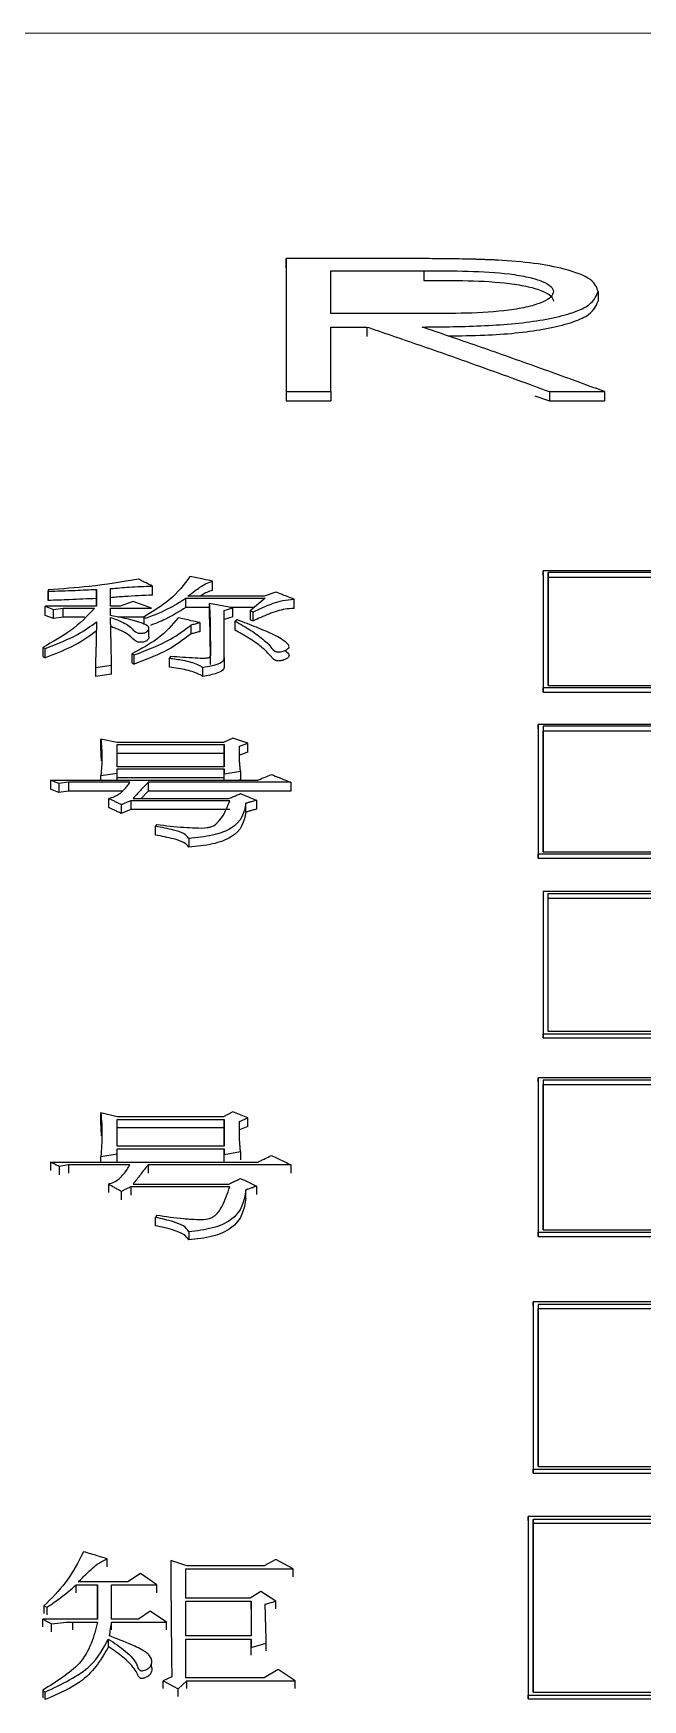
# Model space of a CAD drawing. Header units: millimetres. Extents: x 1852 to 4288, y 681 to 2404.
# Drawn here: x 2413.06 to 2419.2, y 2195.6 to 2212.39 of the extents above; entities that cross this region are included whole.
import ezdxf

# ---------------------------------------------------------------- set-up
doc = ezdxf.new("R2010")
doc.units = ezdxf.units.MM

msp = doc.modelspace()

# ---------------------------------------------------------------- linework, layer by layer
at = {"color": 7, "linetype": 'Continuous', "lineweight": 25}
for p, q in [((2442.38, 2212.392), (2405.38, 2212.394)), ((2415.61, 2210.032), (2415.61, 2210.124)), ((2416.61, 2210.124), (2415.61, 2210.124)), ((2416.058, 2209.571), (2416.058, 2209.999)), ((2416.058, 2209.999), (2416.996, 2209.999)), ((2416.996, 2209.999), (2416.996, 2209.902)), ((2418.751, 2209.791), (2418.751, 2209.695)), ((2416.974, 2209.569), (2416.058, 2209.571)), ((2416.058, 2209.434), (2416.423, 2209.434)), ((2416.058, 2208.784), (2416.058, 2209.434)), ((2416.423, 2209.434), (2416.423, 2209.34)), ((2415.61, 2208.784), (2415.61, 2208.689)), ((2415.61, 2208.784), (2416.058, 2208.784)), ((2415.61, 2208.689), (2416.058, 2208.689)), ((2416.058, 2208.784), (2416.058, 2208.689)), ((2418.113, 2208.742), (2418.26, 2208.689)), ((2418.26, 2208.783), (2418.26, 2208.689)), ((2418.26, 2208.783), (2418.815, 2208.783)), ((2418.26, 2208.689), (2418.815, 2208.689)), ((2418.815, 2208.783), (2418.815, 2208.689)), ((2418.198, 2206.929), (2418.198, 2206.976)), ((2440.181, 2206.975), (2418.198, 2206.976)), ((2440.131, 2206.958), (2418.248, 2206.959)), ((2418.248, 2206.913), (2418.248, 2206.959)), ((2413.212, 2206.786), (2413.212, 2206.771)), ((2413.212, 2206.786), (2413.212, 2206.694)), ((2413.699, 2206.79), (2413.699, 2206.62)), ((2413.699, 2206.698), (2413.699, 2206.79)), ((2413.84, 2206.62), (2413.84, 2206.798)), ((2414.262, 2206.732), (2414.262, 2206.824)), ((2418.248, 2206.913), (2423.986, 2206.912)), ((2413.18, 2206.62), (2413.266, 2206.589)), ((2413.699, 2206.62), (2413.18, 2206.62)), ((2413.18, 2206.528), (2413.18, 2206.62)), ((2413.212, 2206.679), (2413.212, 2206.771)), ((2413.212, 2206.694), (2413.212, 2206.679)), ((2413.699, 2206.62), (2413.699, 2206.698)), ((2413.937, 2206.62), (2413.84, 2206.62)), ((2414.067, 2206.667), (2413.937, 2206.62)), ((2414.251, 2206.601), (2414.067, 2206.667)), ((2414.597, 2206.609), (2414.597, 2206.701)), ((2414.597, 2206.701), (2415.397, 2206.701)), ((2414.835, 2206.609), (2414.597, 2206.609)), ((2415.387, 2206.721), (2414.619, 2206.721)), ((2415.073, 2206.604), (2414.835, 2206.647)), ((2414.835, 2206.555), (2414.835, 2206.647)), ((2415.289, 2206.609), (2415.045, 2206.609)), ((2415.397, 2206.701), (2415.246, 2206.573)), ((2415.506, 2206.763), (2415.387, 2206.721)), ((2415.689, 2206.598), (2415.689, 2206.69)), ((2413.266, 2206.497), (2413.18, 2206.528)), ((2413.266, 2206.589), (2413.364, 2206.601)), ((2413.266, 2206.497), (2413.266, 2206.589)), ((2413.364, 2206.509), (2413.266, 2206.497)), ((2413.364, 2206.601), (2413.677, 2206.601)), ((2413.579, 2206.509), (2413.364, 2206.509)), ((2413.84, 2206.601), (2414.251, 2206.601)), ((2413.84, 2206.526), (2413.84, 2206.601)), ((2414.175, 2206.509), (2413.916, 2206.509)), ((2414.175, 2206.511), (2414.175, 2206.435)), ((2414.738, 2206.456), (2414.738, 2206.364)), ((2414.986, 2206.577), (2415.073, 2206.604)), ((2414.986, 2206.105), (2414.986, 2206.577)), ((2415.073, 2206.513), (2414.986, 2206.485)), ((2415.073, 2206.513), (2415.073, 2206.604)), ((2415.094, 2206.38), (2415.094, 2206.471)), ((2415.246, 2206.573), (2415.278, 2206.565)), ((2415.246, 2206.573), (2415.246, 2206.482)), ((2415.246, 2206.482), (2415.278, 2206.474)), ((2415.278, 2206.474), (2415.278, 2206.565)), ((2414.226, 2206.396), (2414.226, 2206.406)), ((2414.226, 2206.313), (2414.226, 2206.395)), ((2414.651, 2206.341), (2414.651, 2206.432)), ((2413.158, 2206.206), (2413.158, 2206.114)), ((2413.18, 2206.102), (2413.18, 2206.194)), ((2414.056, 2206.141), (2414.056, 2206.05)), ((2414.078, 2206.038), (2414.078, 2206.129)), ((2414.445, 2206.113), (2414.435, 2206.097)), ((2414.846, 2206.034), (2414.846, 2206.125)), ((2414.986, 2206.105), (2414.986, 2206.014)), ((2413.688, 2206.004), (2413.851, 2206.028)), ((2413.688, 2206.004), (2413.688, 2205.913)), ((2413.851, 2205.937), (2413.688, 2205.913)), ((2413.851, 2205.937), (2413.851, 2206.028)), ((2414.77, 2205.913), (2414.77, 2206.004)), ((2418.198, 2205.95), (2418.198, 2205.754)), ((2418.198, 2205.754), (2418.198, 2205.801)), ((2418.198, 2205.801), (2440.181, 2205.8)), ((2418.248, 2205.82), (2440.131, 2205.819)), ((2418.198, 2205.754), (2440.181, 2205.754)), ((2413.742, 2205.192), (2413.742, 2205.282)), ((2413.905, 2205.247), (2413.742, 2205.282)), ((2415.073, 2205.29), (2414.976, 2205.247)), ((2415.224, 2205.239), (2415.073, 2205.29)), ((2418.148, 2205.384), (2418.148, 2205.43)), ((2440.131, 2205.43), (2418.148, 2205.43)), ((2440.081, 2205.41), (2418.198, 2205.411)), ((2418.198, 2205.366), (2440.081, 2205.365)), ((2413.75, 2205.062), (2413.742, 2205.192)), ((2414.976, 2205.247), (2413.905, 2205.247)), ((2413.905, 2205.226), (2414.986, 2205.226)), ((2413.905, 2205.002), (2413.905, 2205.226)), ((2414.986, 2205.136), (2413.905, 2205.136)), ((2414.986, 2205.226), (2414.986, 2205.002)), ((2414.986, 2205.136), (2414.986, 2205.226)), ((2414.986, 2205.002), (2414.986, 2205.136)), ((2415.138, 2205.209), (2415.224, 2205.239)), ((2415.138, 2205.19), (2415.138, 2205.209)), ((2415.224, 2205.149), (2415.138, 2205.119)), ((2415.224, 2205.149), (2415.224, 2205.239)), ((2413.742, 2204.916), (2413.905, 2204.937)), ((2414.986, 2205.002), (2413.905, 2205.002)), ((2413.905, 2204.981), (2414.986, 2204.981)), ((2413.905, 2204.937), (2413.905, 2204.981)), ((2413.905, 2204.868), (2413.905, 2204.937)), ((2414.986, 2204.981), (2414.986, 2204.933)), ((2414.986, 2204.891), (2414.986, 2204.981)), ((2414.986, 2204.933), (2415.149, 2204.959)), ((2414.986, 2204.868), (2414.986, 2204.933)), ((2415.149, 2204.959), (2415.149, 2204.869)), ((2413.234, 2204.868), (2415.322, 2204.868)), ((2413.234, 2204.868), (2413.234, 2204.778)), ((2413.32, 2204.743), (2413.234, 2204.778)), ((2413.418, 2204.846), (2413.32, 2204.833)), ((2413.32, 2204.833), (2413.32, 2204.743)), ((2414.034, 2204.846), (2413.418, 2204.846)), ((2413.418, 2204.846), (2413.418, 2204.756)), ((2413.742, 2204.868), (2413.742, 2204.916)), ((2414.986, 2204.891), (2413.905, 2204.891)), ((2415.657, 2204.846), (2414.218, 2204.846)), ((2414.218, 2204.846), (2414.218, 2204.756)), ((2414.986, 2204.868), (2414.986, 2204.891)), ((2415.149, 2204.869), (2415.137, 2204.868)), ((2415.657, 2204.846), (2415.657, 2204.756)), ((2413.418, 2204.756), (2413.32, 2204.743)), ((2413.959, 2204.756), (2413.418, 2204.756)), ((2413.818, 2204.683), (2413.818, 2204.594)), ((2413.948, 2204.621), (2413.948, 2204.532)), ((2415.04, 2204.661), (2414.045, 2204.661)), ((2414.045, 2204.661), (2414.045, 2204.572)), ((2414.067, 2204.683), (2415.03, 2204.683)), ((2414.218, 2204.756), (2414.15, 2204.683)), ((2415.657, 2204.756), (2414.218, 2204.756)), ((2415.203, 2204.545), (2415.203, 2204.635)), ((2415.311, 2204.665), (2415.311, 2204.576)), ((2414.045, 2204.572), (2413.948, 2204.532)), ((2415.04, 2204.572), (2414.045, 2204.572)), ((2414.305, 2204.421), (2414.294, 2204.403)), ((2414.294, 2204.314), (2414.294, 2204.403)), ((2414.629, 2204.281), (2414.629, 2204.193)), ((2418.148, 2204.423), (2418.148, 2204.08)), ((2418.148, 2204.08), (2418.148, 2204.124)), ((2418.148, 2204.124), (2440.131, 2204.124)), ((2418.198, 2204.145), (2440.081, 2204.145)), ((2418.148, 2204.08), (2440.131, 2204.079)), ((2418.198, 2203.745), (2418.198, 2203.701)), ((2440.181, 2203.744), (2418.198, 2203.745)), ((2418.248, 2203.724), (2440.131, 2203.723)), ((2418.248, 2203.679), (2418.248, 2203.724)), ((2418.248, 2203.679), (2440.131, 2203.679)), ((2418.198, 2202.471), (2418.198, 2202.27)), ((2418.198, 2202.27), (2418.198, 2202.313)), ((2418.198, 2202.313), (2440.181, 2202.313)), ((2418.198, 2202.27), (2440.181, 2202.27)), ((2440.131, 2202.336), (2418.248, 2202.336)), ((2418.148, 2201.825), (2418.148, 2201.868)), ((2440.131, 2201.867), (2418.148, 2201.868)), ((2440.081, 2201.844), (2418.198, 2201.844)), ((2418.198, 2201.801), (2440.081, 2201.801)), ((2413.742, 2201.43), (2413.742, 2201.516)), ((2413.905, 2201.474), (2413.742, 2201.516)), ((2413.75, 2201.282), (2413.742, 2201.43)), ((2414.976, 2201.474), (2413.905, 2201.474)), ((2413.905, 2201.449), (2414.986, 2201.449)), ((2413.905, 2201.18), (2413.905, 2201.449)), ((2415.073, 2201.526), (2414.976, 2201.474)), ((2414.986, 2201.449), (2414.986, 2201.18)), ((2414.986, 2201.364), (2414.986, 2201.449)), ((2415.224, 2201.464), (2415.073, 2201.526)), ((2415.138, 2201.428), (2415.224, 2201.464)), ((2415.224, 2201.379), (2415.224, 2201.464)), ((2414.986, 2201.364), (2413.905, 2201.364)), ((2414.986, 2201.18), (2414.986, 2201.364)), ((2415.224, 2201.379), (2415.138, 2201.343)), ((2413.742, 2201.075), (2413.905, 2201.101)), ((2413.742, 2201.018), (2413.742, 2201.075)), ((2414.986, 2201.18), (2413.905, 2201.18)), ((2413.905, 2201.154), (2414.986, 2201.154)), ((2413.905, 2201.101), (2413.905, 2201.154)), ((2413.905, 2201.018), (2413.905, 2201.101)), ((2414.986, 2201.154), (2414.986, 2201.096)), ((2414.986, 2201.069), (2414.986, 2201.154)), ((2414.986, 2201.096), (2415.149, 2201.127)), ((2414.986, 2201.018), (2414.986, 2201.096)), ((2415.149, 2201.127), (2415.149, 2201.043)), ((2413.234, 2201.018), (2415.322, 2201.018)), ((2413.234, 2201.018), (2413.234, 2200.933)), ((2413.418, 2200.992), (2413.321, 2200.976)), ((2413.321, 2200.976), (2413.321, 2200.891)), ((2414.034, 2200.992), (2413.418, 2200.992)), ((2413.418, 2200.992), (2413.418, 2200.907)), ((2415.657, 2200.992), (2414.218, 2200.992)), ((2414.218, 2200.992), (2414.218, 2200.907)), ((2415.657, 2200.992), (2415.657, 2200.907)), ((2418.148, 2201.048), (2418.148, 2200.27)), ((2413.818, 2200.797), (2413.818, 2200.713)), ((2415.04, 2200.77), (2414.045, 2200.771)), ((2414.045, 2200.771), (2414.045, 2200.686)), ((2414.067, 2200.797), (2415.03, 2200.797)), ((2415.203, 2200.655), (2415.203, 2200.739)), ((2415.311, 2200.776), (2415.311, 2200.692)), ((2413.948, 2200.723), (2413.948, 2200.639)), ((2414.305, 2200.484), (2414.294, 2200.462)), ((2414.294, 2200.378), (2414.294, 2200.462)), ((2414.629, 2200.317), (2414.629, 2200.234)), ((2418.148, 2200.27), (2418.148, 2200.312)), ((2418.148, 2200.312), (2440.131, 2200.312)), ((2418.148, 2200.27), (2440.131, 2200.27)), ((2418.198, 2200.337), (2440.081, 2200.336)), ((2418.098, 2199.569), (2418.098, 2199.61)), ((2430.081, 2199.61), (2418.098, 2199.61)), ((2430.031, 2199.585), (2418.148, 2199.585)), ((2418.148, 2199.543), (2430.031, 2199.543)), ((2418.098, 2198.325), (2418.098, 2197.885)), ((2418.098, 2197.885), (2418.098, 2197.925)), ((2418.098, 2197.925), (2430.081, 2197.925)), ((2418.098, 2197.885), (2430.081, 2197.885)), ((2418.148, 2197.951), (2430.031, 2197.951)), ((2418.048, 2197.407), (2418.048, 2197.446)), ((2430.031, 2197.446), (2418.048, 2197.446)), ((2418.048, 2197.407), (2418.048, 2195.609)), ((2429.981, 2197.419), (2418.098, 2197.419)), ((2418.098, 2197.379), (2418.098, 2197.419)), ((2418.098, 2197.379), (2429.981, 2197.379)), ((2413.807, 2196.942), (2413.807, 2197.021)), ((2414.143, 2196.872), (2414.013, 2196.788)), ((2414.305, 2196.758), (2414.143, 2196.872)), ((2414.608, 2196.95), (2414.446, 2197.003)), ((2414.446, 2197.003), (2414.446, 2196.925)), ((2414.597, 2196.92), (2415.679, 2196.92)), ((2414.597, 2196.626), (2414.597, 2196.92)), ((2415.387, 2196.95), (2414.608, 2196.95)), ((2415.506, 2197.015), (2415.387, 2196.95)), ((2415.679, 2196.92), (2415.506, 2197.015)), ((2415.679, 2196.841), (2415.679, 2196.92)), ((2413.494, 2196.758), (2413.71, 2196.758)), ((2413.494, 2196.679), (2413.494, 2196.758)), ((2414.013, 2196.788), (2413.515, 2196.788)), ((2413.71, 2196.758), (2413.71, 2196.414)), ((2413.71, 2196.679), (2413.71, 2196.758)), ((2413.851, 2196.758), (2414.305, 2196.758)), ((2413.851, 2196.414), (2413.851, 2196.758)), ((2414.305, 2196.679), (2414.305, 2196.758)), ((2413.169, 2196.547), (2413.202, 2196.535)), ((2413.202, 2196.457), (2413.202, 2196.535)), ((2413.71, 2196.414), (2413.71, 2196.679)), ((2415.246, 2196.626), (2414.597, 2196.626)), ((2414.597, 2196.595), (2415.257, 2196.595)), ((2414.597, 2196.244), (2414.597, 2196.595)), ((2415.354, 2196.692), (2415.246, 2196.626)), ((2415.257, 2196.595), (2415.257, 2196.244)), ((2415.257, 2196.517), (2415.257, 2196.595)), ((2415.506, 2196.595), (2415.354, 2196.692)), ((2415.398, 2196.565), (2415.506, 2196.595)), ((2415.506, 2196.517), (2415.506, 2196.595)), ((2413.158, 2196.414), (2413.245, 2196.365)), ((2413.71, 2196.414), (2413.158, 2196.414)), ((2413.245, 2196.287), (2413.245, 2196.365)), ((2413.461, 2196.384), (2413.71, 2196.384)), ((2413.461, 2196.306), (2413.461, 2196.384)), ((2414.121, 2196.414), (2413.851, 2196.414)), ((2413.851, 2196.384), (2414.402, 2196.384)), ((2414.24, 2196.493), (2414.121, 2196.414)), ((2414.402, 2196.384), (2414.24, 2196.493)), ((2414.402, 2196.306), (2414.402, 2196.384)), ((2413.818, 2196.135), (2413.818, 2196.213)), ((2415.257, 2196.244), (2414.597, 2196.244)), ((2414.597, 2196.213), (2415.257, 2196.213)), ((2414.597, 2195.821), (2414.597, 2196.213)), ((2415.257, 2196.213), (2415.257, 2196.128)), ((2415.257, 2196.135), (2415.257, 2196.213)), ((2415.257, 2196.128), (2415.408, 2196.171)), ((2415.257, 2196.05), (2415.257, 2196.128)), ((2415.408, 2196.093), (2415.408, 2196.171)), ((2414.251, 2196.005), (2414.251, 2196.014)), ((2414.251, 2195.936), (2414.251, 2195.966)), ((2415.527, 2195.907), (2415.387, 2195.821)), ((2415.7, 2195.79), (2415.527, 2195.907)), ((2413.158, 2195.698), (2413.18, 2195.679)), ((2414.456, 2195.833), (2414.37, 2195.79)), ((2414.37, 2195.713), (2414.37, 2195.79)), ((2414.37, 2195.79), (2414.521, 2195.71)), ((2414.521, 2195.71), (2414.608, 2195.79)), ((2414.521, 2195.633), (2414.521, 2195.71)), ((2415.387, 2195.821), (2414.597, 2195.821)), ((2414.608, 2195.713), (2414.608, 2195.79)), ((2414.608, 2195.79), (2415.7, 2195.79)), ((2415.7, 2195.713), (2415.7, 2195.79)), ((2413.18, 2195.602), (2413.18, 2195.679)), ((2418.048, 2195.609), (2418.048, 2195.648)), ((2418.048, 2195.648), (2430.031, 2195.647)), ((2418.048, 2195.609), (2430.031, 2195.609)), ((2418.098, 2195.676), (2429.981, 2195.676))]:
    msp.add_line(p, q, dxfattribs=at)
at = {"color": 7, "linetype": 'Continuous', "lineweight": 25, "flags": 128}
for points in [[(2413.364, 2206.509), (2413.364, 2206.532), (2413.364, 2206.555), (2413.364, 2206.578), (2413.364, 2206.601)], [(2414.175, 2206.511), (2414.18, 2206.508), (2414.189, 2206.503), (2414.197, 2206.499)], [(2415.116, 2206.483), (2415.105, 2206.477), (2415.094, 2206.471)], [(2413.158, 2206.206), (2413.169, 2206.2), (2413.18, 2206.194)], [(2413.158, 2206.114), (2413.164, 2206.111), (2413.169, 2206.108), (2413.18, 2206.102)], [(2414.056, 2206.141), (2414.062, 2206.138), (2414.07, 2206.134), (2414.078, 2206.129)], [(2414.056, 2206.05), (2414.062, 2206.047), (2414.067, 2206.044), (2414.078, 2206.038)], [(2414.435, 2206.006), (2414.435, 2206.043), (2414.435, 2206.07), (2414.435, 2206.097)], [(2413.169, 2196.547), (2413.169, 2196.517), (2413.169, 2196.493), (2413.169, 2196.469)], [(2413.158, 2196.336), (2413.158, 2196.355), (2413.158, 2196.375), (2413.158, 2196.414)], [(2413.851, 2196.306), (2413.851, 2196.325), (2413.851, 2196.345), (2413.851, 2196.384)], [(2413.158, 2195.698), (2413.158, 2195.67), (2413.158, 2195.645), (2413.158, 2195.621)]]:
    msp.add_lwpolyline(points, dxfattribs=at)
at = {"color": 7, "linetype": 'Continuous', "lineweight": 25}
for points, knots in [([(2415.61, 2210.124), (2415.61, 2209.948), (2415.61, 2209.534), (2415.61, 2209.057), (2415.61, 2208.784)], [0, 0, 0, 0, 0.427525, 1, 1, 1, 1]), ([(2415.61, 2210.028), (2415.61, 2209.851), (2415.61, 2209.438), (2415.61, 2208.962), (2415.61, 2208.689)], [0, 0, 0, 0, 0.428082, 1, 1, 1, 1]), ([(2417.743, 2210.108), (2417.733, 2210.108), (2417.718, 2210.109), (2417.698, 2210.11), (2417.683, 2210.11), (2417.663, 2210.111), (2417.643, 2210.112), (2417.623, 2210.112), (2417.608, 2210.113), (2417.593, 2210.114), (2417.573, 2210.114), (2417.553, 2210.115), (2417.533, 2210.116), (2417.518, 2210.116), (2417.488, 2210.117), (2417.423, 2210.118), (2417.343, 2210.12), (2417.202, 2210.122), (2417.033, 2210.123), (2416.815, 2210.124), (2416.679, 2210.124), (2416.61, 2210.124)], [0, 0, 0, 0, 0.026604, 0.039906, 0.053209, 0.066511, 0.093115, 0.106417, 0.119719, 0.133022, 0.146324, 0.172928, 0.18623, 0.199533, 0.212835, 0.266046, 0.372479, 0.425688, 0.638532, 0.819249, 1, 1, 1, 1]), ([(2416.996, 2209.999), (2417.296, 2210), (2417.671, 2210.002), (2418.051, 2209.939), (2418.191, 2209.896), (2418.287, 2209.845), (2418.297, 2209.809), (2418.302, 2209.791)], [0, 0, 0, 0, 0.515202, 0.645783, 0.772677, 0.88728, 1, 1, 1, 1]), ([(2418.751, 2209.791), (2418.737, 2209.833), (2418.708, 2209.918), (2418.444, 2210.016), (2418.111, 2210.081), (2417.866, 2210.099), (2417.743, 2210.108)], [0, 0, 0, 0, 0.268776, 0.544534, 0.769495, 1, 1, 1, 1]), ([(2416.996, 2209.902), (2417.295, 2209.904), (2417.671, 2209.906), (2418.051, 2209.843), (2418.191, 2209.8), (2418.287, 2209.749), (2418.297, 2209.713), (2418.302, 2209.695)], [0, 0, 0, 0, 0.515403, 0.645991, 0.772847, 0.887377, 1, 1, 1, 1]), ([(2418.302, 2209.791), (2418.297, 2209.772), (2418.286, 2209.735), (2418.194, 2209.682), (2418.05, 2209.635), (2417.661, 2209.569), (2417.279, 2209.569), (2416.974, 2209.569)], [0, 0, 0, 0, 0.11283, 0.2273, 0.354231, 0.484873, 1, 1, 1, 1]), ([(2416.978, 2209.434), (2417.189, 2209.436), (2417.607, 2209.439), (2418.124, 2209.486), (2418.454, 2209.561), (2418.693, 2209.655), (2418.728, 2209.738), (2418.751, 2209.791)], [0, 0, 0, 0, 0.260913, 0.517661, 0.647473, 0.773697, 1, 1, 1, 1]), ([(2417.239, 2209.344), (2417.362, 2209.346), (2417.694, 2209.35), (2418.124, 2209.39), (2418.454, 2209.466), (2418.693, 2209.559), (2418.728, 2209.642), (2418.751, 2209.695)], [0, 0, 0, 0, 0.171744, 0.459618, 0.605115, 0.74654, 1, 1, 1, 1]), ([(2416.423, 2209.434), (2416.47, 2209.418), (2416.708, 2209.337), (2417.133, 2209.19), (2417.698, 2208.989), (2418.072, 2208.852), (2418.26, 2208.783)], [0, 0, 0, 0, 0.077607, 0.388036, 0.694012, 1, 1, 1, 1]), ([(2418.815, 2208.783), (2418.767, 2208.801), (2418.53, 2208.888), (2418.105, 2209.042), (2417.54, 2209.242), (2417.165, 2209.37), (2416.978, 2209.434)], [0, 0, 0, 0, 0.077607, 0.3880366, 0.6940124, 1, 1, 1, 1]), ([(2418.198, 2206.976), (2418.198, 2206.863), (2418.198, 2206.636), (2418.198, 2206.246), (2418.198, 2205.962), (2418.198, 2205.801)], [0, 0, 0, 0, 0.300085, 0.60017, 1, 1, 1, 1]), ([(2418.248, 2206.959), (2418.248, 2206.845), (2418.248, 2206.618), (2418.248, 2206.239), (2418.248, 2205.969), (2418.248, 2205.82)], [0, 0, 0, 0, 0.309667, 0.619333, 1, 1, 1, 1]), ([(2414.121, 2206.893), (2413.958, 2206.866), (2413.665, 2206.817), (2413.351, 2206.796), (2413.212, 2206.786)], [0, 0, 0, 0, 0.557097, 1, 1, 1, 1]), ([(2413.212, 2206.771), (2413.303, 2206.774), (2413.465, 2206.779), (2413.627, 2206.787), (2413.699, 2206.79)], [0, 0, 0, 0, 0.555754, 1, 1, 1, 1]), ([(2413.84, 2206.798), (2413.902, 2206.803), (2414.041, 2206.816), (2414.183, 2206.821), (2414.262, 2206.824)], [0, 0, 0, 0, 0.449849, 1, 1, 1, 1]), ([(2414.262, 2206.824), (2414.241, 2206.835), (2414.207, 2206.851), (2414.16, 2206.874), (2414.134, 2206.887), (2414.121, 2206.893)], [0, 0, 0, 0, 0.447799, 0.7239, 1, 1, 1, 1]), ([(2414.64, 2206.92), (2414.581, 2206.84), (2414.474, 2206.696), (2414.267, 2206.568), (2414.175, 2206.511)], [0, 0, 0, 0, 0.556899, 1, 1, 1, 1]), ([(2414.619, 2206.721), (2414.642, 2206.739), (2414.681, 2206.77), (2414.74, 2206.811), (2414.792, 2206.846), (2414.842, 2206.865), (2414.867, 2206.874)], [0, 0, 0, 0, 0.337761, 0.556951, 0.777135, 1, 1, 1, 1]), ([(2414.867, 2206.874), (2414.837, 2206.88), (2414.785, 2206.891), (2414.709, 2206.906), (2414.663, 2206.915), (2414.64, 2206.92)], [0, 0, 0, 0, 0.394861, 0.69743, 1, 1, 1, 1]), ([(2414.867, 2206.782), (2414.847, 2206.775), (2414.807, 2206.761), (2414.771, 2206.739), (2414.751, 2206.725), (2414.744, 2206.721)], [0, 0, 0, 0, 0.401498, 0.797434, 1, 1, 1, 1]), ([(2414.867, 2206.782), (2414.867, 2206.79), (2414.867, 2206.805), (2414.867, 2206.836), (2414.867, 2206.859), (2414.867, 2206.874)], [0, 0, 0, 0, 0.2525, 0.505, 1, 1, 1, 1]), ([(2418.248, 2205.82), (2418.248, 2205.922), (2418.248, 2206.142), (2418.248, 2206.509), (2418.248, 2206.766), (2418.248, 2206.913)], [0, 0, 0, 0, 0.271867, 0.584043, 1, 1, 1, 1]), ([(2413.699, 2206.698), (2413.608, 2206.694), (2413.446, 2206.686), (2413.283, 2206.681), (2413.212, 2206.679)], [0, 0, 0, 0, 0.564211, 1, 1, 1, 1]), ([(2414.262, 2206.732), (2414.168, 2206.728), (2414.026, 2206.722), (2413.887, 2206.71), (2413.84, 2206.706)], [0, 0, 0, 0, 0.659861, 1, 1, 1, 1]), ([(2414.197, 2206.499), (2414.283, 2206.534), (2414.436, 2206.596), (2414.548, 2206.669), (2414.597, 2206.701)], [0, 0, 0, 0, 0.563218, 1, 1, 1, 1]), ([(2414.597, 2206.609), (2414.534, 2206.569), (2414.434, 2206.503), (2414.296, 2206.448), (2414.244, 2206.427)], [0, 0, 0, 0, 0.621969, 1, 1, 1, 1]), ([(2414.835, 2206.647), (2414.835, 2206.644), (2414.835, 2206.638), (2414.836, 2206.629), (2414.836, 2206.62), (2414.837, 2206.61), (2414.837, 2206.601), (2414.838, 2206.593), (2414.838, 2206.586), (2414.839, 2206.578), (2414.839, 2206.569), (2414.84, 2206.556), (2414.84, 2206.541), (2414.841, 2206.522), (2414.842, 2206.507), (2414.842, 2206.491), (2414.843, 2206.476), (2414.843, 2206.457), (2414.844, 2206.442), (2414.844, 2206.426), (2414.844, 2206.411), (2414.844, 2206.392), (2414.845, 2206.376), (2414.845, 2206.36), (2414.845, 2206.345), (2414.845, 2206.32), (2414.845, 2206.288), (2414.845, 2206.26), (2414.846, 2206.242), (2414.846, 2206.235), (2414.846, 2206.227), (2414.846, 2206.219), (2414.846, 2206.211), (2414.846, 2206.203), (2414.846, 2206.193), (2414.846, 2206.185), (2414.846, 2206.18), (2414.846, 2206.176), (2414.846, 2206.172), (2414.846, 2206.168), (2414.846, 2206.164), (2414.846, 2206.16), (2414.846, 2206.155), (2414.846, 2206.151), (2414.846, 2206.147), (2414.846, 2206.143), (2414.846, 2206.139), (2414.846, 2206.135), (2414.846, 2206.13), (2414.846, 2206.127), (2414.846, 2206.125)], [0, 0, 0, 0, 0.01797, 0.035941, 0.053911, 0.071882, 0.089852, 0.107823, 0.116808, 0.134779, 0.152749, 0.17072, 0.20666, 0.242601, 0.278542, 0.296513, 0.332454, 0.368395, 0.404336, 0.422306, 0.458247, 0.494188, 0.530129, 0.5481, 0.584041, 0.619982, 0.691863, 0.763745, 0.781716, 0.790701, 0.808672, 0.826642, 0.835627, 0.853598, 0.871568, 0.889539, 0.898524, 0.903017, 0.912002, 0.920987, 0.92548, 0.934465, 0.94345, 0.952435, 0.956928, 0.965913, 0.974898, 0.983884, 0.988376, 1, 1, 1, 1]), ([(2415.278, 2206.565), (2415.317, 2206.583), (2415.381, 2206.613), (2415.478, 2206.651), (2415.571, 2206.681), (2415.65, 2206.687), (2415.689, 2206.69)], [0, 0, 0, 0, 0.335019, 0.553277, 0.774167, 1, 1, 1, 1]), ([(2415.689, 2206.69), (2415.666, 2206.699), (2415.623, 2206.716), (2415.562, 2206.741), (2415.524, 2206.756), (2415.506, 2206.763)], [0, 0, 0, 0, 0.386102, 0.693051, 1, 1, 1, 1]), ([(2413.677, 2206.601), (2413.606, 2206.523), (2413.477, 2206.383), (2413.256, 2206.26), (2413.158, 2206.206)], [0, 0, 0, 0, 0.55626, 1, 1, 1, 1]), ([(2413.18, 2206.194), (2413.297, 2206.239), (2413.504, 2206.319), (2413.64, 2206.42), (2413.699, 2206.464)], [0, 0, 0, 0, 0.56439, 1, 1, 1, 1]), ([(2413.699, 2206.464), (2413.698, 2206.417), (2413.697, 2206.365), (2413.695, 2206.301), (2413.694, 2206.272), (2413.694, 2206.237), (2413.693, 2206.202), (2413.692, 2206.167), (2413.691, 2206.131), (2413.69, 2206.102), (2413.69, 2206.081), (2413.69, 2206.066), (2413.689, 2206.051), (2413.689, 2206.036), (2413.689, 2206.025), (2413.689, 2206.015), (2413.688, 2206.008), (2413.688, 2206.004)], [0, 0, 0, 0, 0.305862, 0.344095, 0.42056, 0.497026, 0.573491, 0.649956, 0.726422, 0.802887, 0.84112, 0.860236, 0.898469, 0.936701, 0.955818, 0.974934, 1, 1, 1, 1]), ([(2413.84, 2206.507), (2413.871, 2206.496), (2413.958, 2206.466), (2414.041, 2206.415), (2414.076, 2206.371), (2414.102, 2206.355), (2414.118, 2206.35), (2414.136, 2206.348), (2414.156, 2206.348), (2414.176, 2206.351), (2414.195, 2206.357), (2414.215, 2206.372), (2414.229, 2206.391), (2414.225, 2206.412), (2414.202, 2206.431), (2414.096, 2206.475), (2413.961, 2206.502), (2413.849, 2206.525), (2413.84, 2206.526)], [0, 0, 0, 0, 0.104817, 0.288489, 0.371154, 0.389962, 0.405383, 0.420813, 0.436756, 0.454227, 0.471615, 0.498268, 0.557765, 0.592477, 0.62706, 0.687172, 0.972715, 1, 1, 1, 1]), ([(2413.851, 2206.028), (2413.849, 2206.082), (2413.848, 2206.148), (2413.846, 2206.228), (2413.845, 2206.261), (2413.845, 2206.293), (2413.844, 2206.32), (2413.843, 2206.352), (2413.843, 2206.379), (2413.842, 2206.405), (2413.842, 2206.424), (2413.841, 2206.44), (2413.841, 2206.457), (2413.841, 2206.47), (2413.84, 2206.483), (2413.84, 2206.494), (2413.84, 2206.502), (2413.84, 2206.507)], [0, 0, 0, 0, 0.329938, 0.412422, 0.494907, 0.536149, 0.618633, 0.659875, 0.74236, 0.783602, 0.824844, 0.866086, 0.886707, 0.927949, 0.94857, 0.969192, 1, 1, 1, 1]), ([(2414.521, 2206.503), (2414.461, 2206.431), (2414.353, 2206.301), (2414.147, 2206.191), (2414.056, 2206.141)], [0, 0, 0, 0, 0.555457, 1, 1, 1, 1]), ([(2414.738, 2206.456), (2414.708, 2206.462), (2414.657, 2206.473), (2414.585, 2206.489), (2414.542, 2206.498), (2414.521, 2206.503)], [0, 0, 0, 0, 0.410172, 0.705086, 1, 1, 1, 1]), ([(2414.651, 2206.432), (2414.665, 2206.436), (2414.694, 2206.444), (2414.723, 2206.452), (2414.738, 2206.456)], [0, 0, 0, 0, 0.499999, 1, 1, 1, 1]), ([(2414.846, 2206.034), (2414.846, 2206.096), (2414.845, 2206.201), (2414.844, 2206.375), (2414.838, 2206.486), (2414.835, 2206.555)], [0, 0, 0, 0, 0.351751, 0.593192, 1, 1, 1, 1]), ([(2415.094, 2206.471), (2415.149, 2206.44), (2415.258, 2206.378), (2415.37, 2206.294), (2415.448, 2206.224), (2415.468, 2206.182), (2415.505, 2206.163), (2415.519, 2206.16), (2415.535, 2206.159), (2415.556, 2206.161), (2415.586, 2206.169), (2415.616, 2206.183), (2415.637, 2206.201), (2415.64, 2206.222), (2415.6, 2206.27), (2415.488, 2206.334), (2415.309, 2206.409), (2415.183, 2206.458), (2415.117, 2206.483), (2415.116, 2206.483)], [0, 0, 0, 0, 0.146382, 0.292955, 0.366204, 0.439427, 0.447746, 0.45616, 0.463429, 0.472823, 0.489455, 0.518149, 0.540935, 0.563855, 0.597101, 0.728178, 0.861562, 0.99717, 1, 1, 1, 1]), ([(2415.689, 2206.598), (2415.658, 2206.596), (2415.597, 2206.593), (2415.511, 2206.57), (2415.433, 2206.542), (2415.353, 2206.508), (2415.303, 2206.485), (2415.278, 2206.474)], [0, 0, 0, 0, 0.175416, 0.347585, 0.56656, 0.783731, 1, 1, 1, 1]), ([(2413.699, 2206.372), (2413.622, 2206.316), (2413.483, 2206.216), (2413.273, 2206.137), (2413.18, 2206.102)], [0, 0, 0, 0, 0.5549071, 1, 1, 1, 1]), ([(2414.224, 2206.313), (2414.225, 2206.31), (2414.229, 2206.298), (2414.216, 2206.283), (2414.198, 2206.268), (2414.18, 2206.26), (2414.157, 2206.257), (2414.135, 2206.257), (2414.115, 2206.259), (2414.095, 2206.267), (2414.061, 2206.296), (2414.011, 2206.346), (2413.918, 2206.389), (2413.856, 2206.41), (2413.84, 2206.415)], [0, 0, 0, 0, 0.0321697, 0.1304429, 0.1694929, 0.2089996, 0.2431332, 0.2730052, 0.3033501, 0.3306975, 0.3897905, 0.6483711, 0.90947, 1, 1, 1, 1]), ([(2414.078, 2206.129), (2414.208, 2206.18), (2414.439, 2206.269), (2414.587, 2206.383), (2414.651, 2206.432)], [0, 0, 0, 0, 0.564262, 1, 1, 1, 1]), ([(2414.651, 2206.341), (2414.568, 2206.278), (2414.418, 2206.164), (2414.182, 2206.077), (2414.078, 2206.038)], [0, 0, 0, 0, 0.55488, 1, 1, 1, 1]), ([(2414.738, 2206.364), (2414.723, 2206.36), (2414.694, 2206.352), (2414.665, 2206.345), (2414.651, 2206.341)], [0, 0, 0, 0, 0.500001, 1, 1, 1, 1]), ([(2415.591, 2206.175), (2415.596, 2206.172), (2415.617, 2206.16), (2415.636, 2206.139), (2415.64, 2206.115), (2415.623, 2206.096), (2415.594, 2206.081), (2415.565, 2206.072), (2415.544, 2206.069), (2415.527, 2206.068), (2415.513, 2206.07), (2415.498, 2206.075), (2415.477, 2206.088), (2415.44, 2206.136), (2415.366, 2206.21), (2415.237, 2206.299), (2415.142, 2206.353), (2415.094, 2206.38)], [0, 0, 0, 0, 0.019935, 0.092126, 0.128452, 0.164994, 0.212308, 0.23785, 0.255737, 0.26718, 0.278732, 0.291669, 0.31574, 0.371395, 0.593339, 0.795955, 1, 1, 1, 1]), ([(2414.846, 2206.125), (2414.845, 2206.12), (2414.844, 2206.113), (2414.836, 2206.104), (2414.826, 2206.099), (2414.812, 2206.096), (2414.767, 2206.093), (2414.684, 2206.099), (2414.569, 2206.105), (2414.487, 2206.11), (2414.445, 2206.113)], [0, 0, 0, 0, 0.083125, 0.11875, 0.147804, 0.176837, 0.225893, 0.446677, 0.723242, 1, 1, 1, 1]), ([(2414.77, 2206.004), (2414.834, 2206.015), (2414.922, 2206.03), (2414.983, 2206.074), (2414.985, 2206.095), (2414.986, 2206.105)], [0, 0, 0, 0, 0.574092, 0.788689, 1, 1, 1, 1]), ([(2414.435, 2206.097), (2414.48, 2206.091), (2414.554, 2206.08), (2414.65, 2206.059), (2414.717, 2206.033), (2414.752, 2206.014), (2414.77, 2206.004)], [0, 0, 0, 0, 0.347242, 0.568885, 0.786213, 1, 1, 1, 1]), ([(2414.77, 2205.913), (2414.742, 2205.928), (2414.695, 2205.953), (2414.607, 2205.979), (2414.523, 2205.994), (2414.464, 2206.002), (2414.435, 2206.006)], [0, 0, 0, 0, 0.331362, 0.550785, 0.774719, 1, 1, 1, 1]), ([(2414.986, 2206.014), (2414.984, 2206.001), (2414.98, 2205.974), (2414.897, 2205.936), (2414.819, 2205.922), (2414.77, 2205.913)], [0, 0, 0, 0, 0.268574, 0.544919, 1, 1, 1, 1]), ([(2413.742, 2205.282), (2413.745, 2205.251), (2413.751, 2205.19), (2413.755, 2205.068), (2413.748, 2204.976), (2413.742, 2204.916)], [0, 0, 0, 0, 0.252085, 0.504198, 1, 1, 1, 1]), ([(2418.148, 2205.43), (2418.148, 2205.304), (2418.148, 2205.051), (2418.148, 2204.617), (2418.148, 2204.303), (2418.148, 2204.124)], [0, 0, 0, 0, 0.300085, 0.60017, 1, 1, 1, 1]), ([(2418.198, 2205.411), (2418.198, 2205.284), (2418.198, 2205.031), (2418.198, 2204.61), (2418.198, 2204.31), (2418.198, 2204.145)], [0, 0, 0, 0, 0.309667, 0.619333, 1, 1, 1, 1]), ([(2418.198, 2204.145), (2418.198, 2204.239), (2418.198, 2204.442), (2418.198, 2204.853), (2418.198, 2205.16), (2418.198, 2205.366)], [0, 0, 0, 0, 0.223582, 0.482455, 1, 1, 1, 1]), ([(2415.149, 2204.959), (2415.148, 2204.961), (2415.148, 2204.965), (2415.147, 2204.971), (2415.147, 2204.978), (2415.146, 2204.984), (2415.145, 2204.99), (2415.145, 2204.996), (2415.144, 2205.001), (2415.144, 2205.007), (2415.143, 2205.012), (2415.143, 2205.018), (2415.142, 2205.026), (2415.141, 2205.035), (2415.141, 2205.043), (2415.14, 2205.049), (2415.14, 2205.057), (2415.14, 2205.066), (2415.139, 2205.074), (2415.139, 2205.08), (2415.139, 2205.088), (2415.138, 2205.097), (2415.138, 2205.105), (2415.138, 2205.113), (2415.138, 2205.121), (2415.138, 2205.129), (2415.138, 2205.136), (2415.138, 2205.142), (2415.138, 2205.148), (2415.138, 2205.153), (2415.138, 2205.157), (2415.138, 2205.161), (2415.138, 2205.165), (2415.138, 2205.17), (2415.138, 2205.173), (2415.138, 2205.176), (2415.138, 2205.18), (2415.138, 2205.184), (2415.138, 2205.188), (2415.138, 2205.192), (2415.138, 2205.196), (2415.138, 2205.2), (2415.138, 2205.204), (2415.138, 2205.207), (2415.138, 2205.209)], [0, 0, 0, 0, 0.0247417, 0.0494835, 0.0742252, 0.098967, 0.1237087, 0.1484505, 0.1731922, 0.1855631, 0.2103049, 0.2350466, 0.2597884, 0.309272, 0.3340138, 0.3587555, 0.3834973, 0.4329809, 0.4577227, 0.4824645, 0.5072062, 0.5566898, 0.5814315, 0.6061733, 0.6556568, 0.6803986, 0.7051403, 0.7298821, 0.7546238, 0.7793656, 0.7917365, 0.8041073, 0.8288491, 0.84122, 0.8535908, 0.8659617, 0.8783326, 0.9030743, 0.9154452, 0.9278161, 0.9525578, 0.9649287, 0.9772996, 1, 1, 1, 1]), ([(2415.14, 2205.048), (2415.14, 2205.066), (2415.138, 2205.105), (2415.138, 2205.16), (2415.138, 2205.191)], [0, 0, 0, 0, 0.441321, 1, 1, 1, 1]), ([(2413.32, 2204.833), (2413.308, 2204.838), (2413.288, 2204.846), (2413.259, 2204.858), (2413.242, 2204.864), (2413.234, 2204.868)], [0, 0, 0, 0, 0.42836, 0.71418, 1, 1, 1, 1]), ([(2413.818, 2204.683), (2413.84, 2204.689), (2413.883, 2204.701), (2413.933, 2204.731), (2413.972, 2204.766), (2414.007, 2204.806), (2414.025, 2204.832), (2414.034, 2204.846)], [0, 0, 0, 0, 0.176065, 0.348002, 0.566634, 0.783694, 1, 1, 1, 1]), ([(2414.218, 2204.846), (2414.205, 2204.832), (2414.179, 2204.804), (2414.129, 2204.75), (2414.091, 2204.71), (2414.067, 2204.683)], [0, 0, 0, 0, 0.257226, 0.514452, 1, 1, 1, 1]), ([(2415.322, 2204.868), (2415.334, 2204.873), (2415.359, 2204.883), (2415.406, 2204.902), (2415.44, 2204.915), (2415.462, 2204.924)], [0, 0, 0, 0, 0.266245, 0.532491, 1, 1, 1, 1]), ([(2415.462, 2204.924), (2415.487, 2204.914), (2415.532, 2204.896), (2415.597, 2204.87), (2415.637, 2204.854), (2415.657, 2204.846)], [0, 0, 0, 0, 0.3845731, 0.6922866, 1, 1, 1, 1]), ([(2413.948, 2204.621), (2413.936, 2204.627), (2413.913, 2204.638), (2413.87, 2204.659), (2413.838, 2204.674), (2413.818, 2204.683)], [0, 0, 0, 0, 0.267463, 0.534927, 1, 1, 1, 1]), ([(2413.948, 2204.532), (2413.936, 2204.538), (2413.913, 2204.549), (2413.87, 2204.569), (2413.838, 2204.584), (2413.818, 2204.594)], [0, 0, 0, 0, 0.267647, 0.535294, 1, 1, 1, 1]), ([(2414.045, 2204.661), (2414.033, 2204.656), (2414.01, 2204.647), (2413.978, 2204.634), (2413.958, 2204.625), (2413.948, 2204.621)], [0, 0, 0, 0, 0.384577, 0.692288, 1, 1, 1, 1]), ([(2414.305, 2204.421), (2414.396, 2204.41), (2414.524, 2204.395), (2414.694, 2204.386), (2414.789, 2204.384), (2414.853, 2204.397), (2414.903, 2204.421), (2414.983, 2204.509), (2415.015, 2204.594), (2415.04, 2204.661)], [0, 0, 0, 0, 0.238484, 0.337767, 0.43778, 0.475122, 0.512592, 0.618725, 1, 1, 1, 1]), ([(2415.203, 2204.635), (2415.185, 2204.542), (2415.159, 2204.412), (2414.87, 2204.304), (2414.711, 2204.289), (2414.629, 2204.281)], [0, 0, 0, 0, 0.544628, 0.767125, 1, 1, 1, 1]), ([(2415.03, 2204.683), (2415.042, 2204.688), (2415.068, 2204.699), (2415.108, 2204.715), (2415.135, 2204.726), (2415.149, 2204.732)], [0, 0, 0, 0, 0.314653, 0.657326, 1, 1, 1, 1]), ([(2415.149, 2204.732), (2415.176, 2204.721), (2415.23, 2204.699), (2415.284, 2204.677), (2415.311, 2204.665)], [0, 0, 0, 0, 0.499999, 1, 1, 1, 1]), ([(2415.311, 2204.665), (2415.297, 2204.661), (2415.272, 2204.654), (2415.236, 2204.644), (2415.214, 2204.638), (2415.203, 2204.635)], [0, 0, 0, 0, 0.39043, 0.695215, 1, 1, 1, 1]), ([(2415.203, 2204.545), (2415.185, 2204.453), (2415.159, 2204.324), (2414.87, 2204.215), (2414.711, 2204.2), (2414.629, 2204.193)], [0, 0, 0, 0, 0.544404, 0.766963, 1, 1, 1, 1]), ([(2415.311, 2204.576), (2415.297, 2204.572), (2415.272, 2204.565), (2415.236, 2204.555), (2415.214, 2204.548), (2415.203, 2204.545)], [0, 0, 0, 0, 0.390574, 0.695287, 1, 1, 1, 1]), ([(2414.629, 2204.281), (2414.614, 2204.299), (2414.582, 2204.334), (2414.454, 2204.372), (2414.355, 2204.391), (2414.294, 2204.403)], [0, 0, 0, 0, 0.267599, 0.548584, 1, 1, 1, 1]), ([(2414.629, 2204.193), (2414.614, 2204.21), (2414.582, 2204.245), (2414.454, 2204.284), (2414.355, 2204.302), (2414.294, 2204.314)], [0, 0, 0, 0, 0.267465, 0.548457, 1, 1, 1, 1]), ([(2418.198, 2203.745), (2418.198, 2203.606), (2418.198, 2203.327), (2418.198, 2202.852), (2418.198, 2202.509), (2418.198, 2202.313)], [0, 0, 0, 0, 0.300085, 0.60017, 1, 1, 1, 1]), ([(2418.248, 2202.336), (2418.248, 2202.483), (2418.248, 2202.777), (2418.248, 2203.241), (2418.248, 2203.552), (2418.248, 2203.724)], [0, 0, 0, 0, 0.3096666, 0.6193332, 1, 1, 1, 1]), ([(2418.248, 2202.336), (2418.248, 2202.441), (2418.248, 2202.664), (2418.248, 2203.116), (2418.248, 2203.454), (2418.248, 2203.679)], [0, 0, 0, 0, 0.226561, 0.484441, 1, 1, 1, 1]), ([(2418.148, 2201.868), (2418.148, 2201.716), (2418.148, 2201.412), (2418.148, 2200.895), (2418.148, 2200.524), (2418.148, 2200.312)], [0, 0, 0, 0, 0.300085, 0.60017, 1, 1, 1, 1]), ([(2418.198, 2201.844), (2418.198, 2201.692), (2418.198, 2201.389), (2418.198, 2200.887), (2418.198, 2200.532), (2418.198, 2200.337)], [0, 0, 0, 0, 0.309667, 0.619333, 1, 1, 1, 1]), ([(2418.198, 2200.337), (2418.198, 2200.452), (2418.198, 2200.695), (2418.198, 2201.187), (2418.198, 2201.556), (2418.198, 2201.801)], [0, 0, 0, 0, 0.2291, 0.486134, 1, 1, 1, 1]), ([(2413.742, 2201.516), (2413.745, 2201.479), (2413.752, 2201.405), (2413.756, 2201.259), (2413.748, 2201.148), (2413.742, 2201.075)], [0, 0, 0, 0, 0.2520851, 0.5041975, 1, 1, 1, 1]), ([(2415.149, 2201.127), (2415.148, 2201.13), (2415.148, 2201.135), (2415.147, 2201.142), (2415.147, 2201.15), (2415.146, 2201.157), (2415.145, 2201.165), (2415.145, 2201.172), (2415.144, 2201.178), (2415.144, 2201.185), (2415.143, 2201.191), (2415.143, 2201.198), (2415.142, 2201.208), (2415.141, 2201.218), (2415.141, 2201.228), (2415.14, 2201.236), (2415.14, 2201.246), (2415.14, 2201.256), (2415.139, 2201.265), (2415.139, 2201.273), (2415.139, 2201.283), (2415.138, 2201.293), (2415.138, 2201.303), (2415.138, 2201.313), (2415.138, 2201.322), (2415.138, 2201.332), (2415.138, 2201.34), (2415.138, 2201.347), (2415.138, 2201.355), (2415.138, 2201.361), (2415.138, 2201.366), (2415.138, 2201.371), (2415.138, 2201.376), (2415.138, 2201.381), (2415.138, 2201.384), (2415.138, 2201.388), (2415.138, 2201.393), (2415.138, 2201.398), (2415.138, 2201.403), (2415.138, 2201.408), (2415.138, 2201.413), (2415.138, 2201.418), (2415.138, 2201.422), (2415.138, 2201.426), (2415.138, 2201.428)], [0, 0, 0, 0, 0.024742, 0.049483, 0.074225, 0.098967, 0.123709, 0.14845, 0.173192, 0.185563, 0.210305, 0.235047, 0.259788, 0.309272, 0.334014, 0.358756, 0.383497, 0.432981, 0.457723, 0.482464, 0.507206, 0.55669, 0.581431, 0.606173, 0.655657, 0.680399, 0.70514, 0.729882, 0.754624, 0.779366, 0.791736, 0.804107, 0.828849, 0.84122, 0.853591, 0.865962, 0.878333, 0.903074, 0.915445, 0.927816, 0.952558, 0.964929, 0.9773, 1, 1, 1, 1]), ([(2415.322, 2201.018), (2415.334, 2201.024), (2415.359, 2201.036), (2415.406, 2201.059), (2415.44, 2201.075), (2415.462, 2201.086)], [0, 0, 0, 0, 0.2662451, 0.5324905, 1, 1, 1, 1]), ([(2415.462, 2201.086), (2415.487, 2201.074), (2415.532, 2201.052), (2415.597, 2201.021), (2415.637, 2201.001), (2415.657, 2200.992)], [0, 0, 0, 0, 0.384573, 0.692287, 1, 1, 1, 1]), ([(2413.321, 2200.976), (2413.308, 2200.982), (2413.288, 2200.992), (2413.259, 2201.006), (2413.242, 2201.014), (2413.234, 2201.018)], [0, 0, 0, 0, 0.4283604, 0.7141802, 1, 1, 1, 1]), ([(2413.818, 2200.797), (2413.84, 2200.804), (2413.883, 2200.819), (2413.933, 2200.854), (2413.972, 2200.897), (2414.007, 2200.944), (2414.025, 2200.976), (2414.034, 2200.992)], [0, 0, 0, 0, 0.176065, 0.348002, 0.566634, 0.783694, 1, 1, 1, 1]), ([(2414.218, 2200.992), (2414.205, 2200.975), (2414.179, 2200.942), (2414.129, 2200.877), (2414.091, 2200.829), (2414.067, 2200.797)], [0, 0, 0, 0, 0.257226, 0.514452, 1, 1, 1, 1]), ([(2413.948, 2200.723), (2413.936, 2200.73), (2413.913, 2200.743), (2413.87, 2200.767), (2413.838, 2200.785), (2413.818, 2200.797)], [0, 0, 0, 0, 0.2674634, 0.534927, 1, 1, 1, 1]), ([(2414.045, 2200.771), (2414.033, 2200.764), (2414.01, 2200.753), (2413.978, 2200.738), (2413.958, 2200.728), (2413.948, 2200.723)], [0, 0, 0, 0, 0.384577, 0.692287, 1, 1, 1, 1]), ([(2414.305, 2200.484), (2414.395, 2200.471), (2414.505, 2200.456), (2414.647, 2200.444), (2414.728, 2200.44), (2414.808, 2200.442), (2414.865, 2200.46), (2414.92, 2200.5), (2414.986, 2200.605), (2415.018, 2200.703), (2415.04, 2200.77)], [0, 0, 0, 0, 0.237785, 0.287938, 0.366632, 0.446055, 0.486951, 0.527634, 0.676721, 1, 1, 1, 1]), ([(2415.203, 2200.739), (2415.185, 2200.629), (2415.159, 2200.474), (2414.87, 2200.344), (2414.711, 2200.326), (2414.629, 2200.317)], [0, 0, 0, 0, 0.544628, 0.767125, 1, 1, 1, 1]), ([(2415.03, 2200.797), (2415.042, 2200.803), (2415.068, 2200.816), (2415.108, 2200.835), (2415.135, 2200.848), (2415.149, 2200.855)], [0, 0, 0, 0, 0.3146533, 0.657326, 1, 1, 1, 1]), ([(2415.149, 2200.855), (2415.176, 2200.842), (2415.23, 2200.815), (2415.284, 2200.789), (2415.311, 2200.776)], [0, 0, 0, 0, 0.499999, 1, 1, 1, 1]), ([(2415.311, 2200.776), (2415.297, 2200.771), (2415.272, 2200.762), (2415.236, 2200.75), (2415.214, 2200.743), (2415.203, 2200.739)], [0, 0, 0, 0, 0.39043, 0.695215, 1, 1, 1, 1]), ([(2415.203, 2200.655), (2415.185, 2200.545), (2415.159, 2200.39), (2414.87, 2200.26), (2414.711, 2200.243), (2414.629, 2200.234)], [0, 0, 0, 0, 0.544404, 0.766963, 1, 1, 1, 1]), ([(2414.629, 2200.317), (2414.614, 2200.338), (2414.582, 2200.38), (2414.454, 2200.426), (2414.355, 2200.448), (2414.294, 2200.462)], [0, 0, 0, 0, 0.2675988, 0.548584, 1, 1, 1, 1]), ([(2414.629, 2200.234), (2414.614, 2200.254), (2414.582, 2200.296), (2414.454, 2200.342), (2414.355, 2200.365), (2414.294, 2200.378)], [0, 0, 0, 0, 0.267465, 0.548457, 1, 1, 1, 1]), ([(2418.098, 2199.61), (2418.098, 2199.445), (2418.098, 2199.116), (2418.098, 2198.555), (2418.098, 2198.154), (2418.098, 2197.925)], [0, 0, 0, 0, 0.300085, 0.60017, 1, 1, 1, 1]), ([(2418.148, 2199.585), (2418.148, 2199.42), (2418.148, 2199.09), (2418.148, 2198.546), (2418.148, 2198.163), (2418.148, 2197.951)], [0, 0, 0, 0, 0.30968, 0.61936, 1, 1, 1, 1]), ([(2418.148, 2197.951), (2418.148, 2198.077), (2418.148, 2198.342), (2418.148, 2198.876), (2418.148, 2199.277), (2418.148, 2199.543)], [0, 0, 0, 0, 0.231444, 0.487696, 1, 1, 1, 1]), ([(2418.048, 2197.446), (2418.048, 2197.27), (2418.048, 2196.917), (2418.048, 2196.319), (2418.048, 2195.892), (2418.048, 2195.648)], [0, 0, 0, 0, 0.300085, 0.60017, 1, 1, 1, 1]), ([(2418.098, 2197.419), (2418.098, 2197.243), (2418.098, 2196.89), (2418.098, 2196.31), (2418.098, 2195.901), (2418.098, 2195.676)], [0, 0, 0, 0, 0.30968, 0.61936, 1, 1, 1, 1]), ([(2418.098, 2195.676), (2418.098, 2195.811), (2418.098, 2196.094), (2418.098, 2196.666), (2418.098, 2197.094), (2418.098, 2197.379)], [0, 0, 0, 0, 0.2332649, 0.4889095, 1, 1, 1, 1]), ([(2413.569, 2197.093), (2413.515, 2196.986), (2413.417, 2196.796), (2413.245, 2196.623), (2413.169, 2196.547)], [0, 0, 0, 0, 0.556947, 1, 1, 1, 1]), ([(2413.807, 2197.021), (2413.777, 2197.03), (2413.722, 2197.047), (2413.643, 2197.071), (2413.594, 2197.085), (2413.569, 2197.093)], [0, 0, 0, 0, 0.380374, 0.690187, 1, 1, 1, 1]), ([(2413.515, 2196.788), (2413.543, 2196.817), (2413.59, 2196.864), (2413.657, 2196.928), (2413.722, 2196.981), (2413.779, 2197.008), (2413.807, 2197.021)], [0, 0, 0, 0, 0.336864, 0.555373, 0.775639, 1, 1, 1, 1]), ([(2414.446, 2197.003), (2414.446, 2196.939), (2414.447, 2196.809), (2414.449, 2196.613), (2414.45, 2196.449), (2414.452, 2196.284), (2414.453, 2196.138), (2414.455, 2195.977), (2414.456, 2195.881), (2414.456, 2195.833)], [0, 0, 0, 0, 0.168661, 0.337321, 0.505982, 0.590312, 0.758972, 0.879486, 1, 1, 1, 1]), ([(2413.202, 2196.535), (2413.249, 2196.567), (2413.324, 2196.618), (2413.419, 2196.694), (2413.469, 2196.737), (2413.494, 2196.758)], [0, 0, 0, 0, 0.450179, 0.724893, 1, 1, 1, 1]), ([(2415.408, 2196.171), (2415.407, 2196.219), (2415.406, 2196.271), (2415.404, 2196.326), (2415.404, 2196.338), (2415.403, 2196.35), (2415.403, 2196.363), (2415.403, 2196.375), (2415.402, 2196.387), (2415.402, 2196.402), (2415.402, 2196.414), (2415.401, 2196.426), (2415.401, 2196.439), (2415.401, 2196.451), (2415.4, 2196.472), (2415.399, 2196.509), (2415.398, 2196.543), (2415.398, 2196.565)], [0, 0, 0, 0, 0.369844, 0.392959, 0.416074, 0.462305, 0.48542, 0.508535, 0.554765, 0.577881, 0.624111, 0.647226, 0.670342, 0.716572, 0.739687, 0.832148, 1, 1, 1, 1]), ([(2413.71, 2196.384), (2413.672, 2196.237), (2413.603, 2195.972), (2413.296, 2195.783), (2413.158, 2195.698)], [0, 0, 0, 0, 0.551707, 1, 1, 1, 1]), ([(2413.245, 2196.365), (2413.285, 2196.371), (2413.356, 2196.382), (2413.429, 2196.383), (2413.461, 2196.384)], [0, 0, 0, 0, 0.558835, 1, 1, 1, 1]), ([(2413.829, 2196.244), (2413.833, 2196.267), (2413.838, 2196.302), (2413.845, 2196.349), (2413.849, 2196.372), (2413.851, 2196.384)], [0, 0, 0, 0, 0.499999, 0.749999, 1, 1, 1, 1]), ([(2413.18, 2195.679), (2413.35, 2195.759), (2413.651, 2195.899), (2413.768, 2196.118), (2413.818, 2196.213)], [0, 0, 0, 0, 0.56753, 1, 1, 1, 1]), ([(2413.818, 2196.213), (2413.877, 2196.174), (2413.994, 2196.094), (2414.099, 2195.987), (2414.117, 2195.917), (2414.13, 2195.902), (2414.137, 2195.897), (2414.146, 2195.894), (2414.157, 2195.893), (2414.174, 2195.895), (2414.2, 2195.904), (2414.228, 2195.92), (2414.251, 2195.949), (2414.259, 2195.985), (2414.25, 2196.026), (2414.199, 2196.085), (2414.057, 2196.155), (2413.923, 2196.209), (2413.835, 2196.242), (2413.829, 2196.244)], [0, 0, 0, 0, 0.181627, 0.364877, 0.405345, 0.414708, 0.422096, 0.428255, 0.434387, 0.44497, 0.464039, 0.494559, 0.524876, 0.568261, 0.613388, 0.663291, 0.787095, 0.985392, 1, 1, 1, 1]), ([(2413.818, 2196.135), (2413.749, 2196.014), (2413.623, 2195.795), (2413.317, 2195.662), (2413.18, 2195.602)], [0, 0, 0, 0, 0.550182, 1, 1, 1, 1]), ([(2414.25, 2195.935), (2414.251, 2195.933), (2414.26, 2195.918), (2414.256, 2195.89), (2414.241, 2195.855), (2414.212, 2195.832), (2414.184, 2195.82), (2414.165, 2195.816), (2414.152, 2195.815), (2414.142, 2195.817), (2414.133, 2195.821), (2414.12, 2195.834), (2414.11, 2195.868), (2414.063, 2195.938), (2413.971, 2196.035), (2413.869, 2196.102), (2413.818, 2196.135)], [0, 0, 0, 0, 0.011858, 0.091048, 0.151077, 0.211612, 0.249381, 0.267413, 0.282269, 0.292853, 0.30347, 0.319788, 0.376545, 0.489461, 0.742393, 1, 1, 1, 1])]:
    msp.add_open_spline(points, degree=3, knots=knots, dxfattribs=at)

doc.saveas('drawing.dxf')
